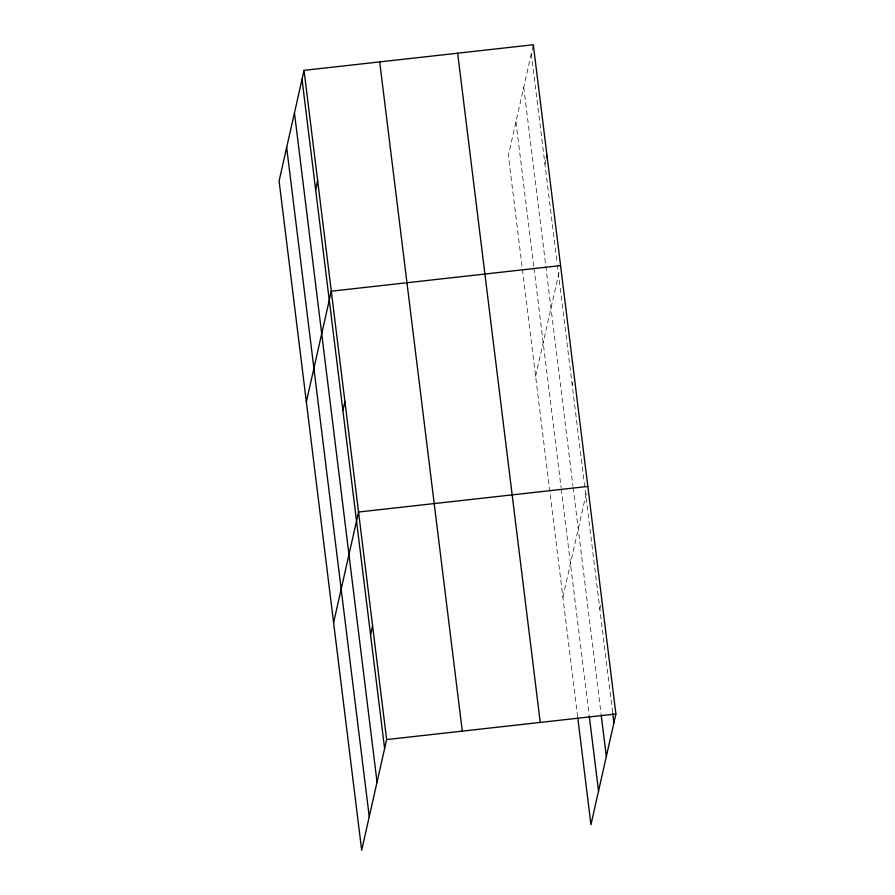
<?xml version="1.0" encoding="UTF-8"?>
<svg xmlns="http://www.w3.org/2000/svg" width="895" height="895" viewBox="0 0 895 895"><rect width="100%" height="100%" fill="white"/><g stroke="black" fill="none" stroke-linecap="round" stroke-linejoin="round"><path stroke-width="0.67" stroke-dasharray="4.47 3.36" d="M533.028 46.025L508.371 155.428L577.611 716.436M544.932 164.121L546.364 157.733M535.624 376.28L559.42 270.704M572.185 384.962L572.755 382.411M562.888 597.122L586.382 492.832M599.851 609.159L600.713 605.322M531.306 53.7L557.193 263.499M557.361 264.886L612.695 713.214M523.732 87.274L572.968 486.175M573.136 487.551L601.015 713.483M515.945 121.865L533.823 266.788M533.991 268.164L561.075 487.63M561.255 489.017L589.111 714.781"/><path stroke-width="1.34" d="M304.043 70.347L279.095 181.025L361.681 850.25L386.629 739.572L304.043 70.347L533.319 44.75L615.905 713.975L590.957 824.653L577.778 717.824M315.644 189.718L317.669 180.768M306.347 401.866L331.295 291.188L560.572 265.591M342.897 410.559L344.922 401.609M333.6 622.719L358.548 512.029L587.825 486.432M370.575 634.745L372.589 625.795M546.364 157.733L546.946 155.171M386.629 739.572L615.905 713.975M612.695 713.214L613.892 722.925M601.183 714.87L606.329 756.499M589.279 716.168L598.531 791.079M457.658 53.197L540.244 722.422M379.704 61.9L462.29 731.125M302.018 79.297L384.604 748.522M294.455 112.871L377.041 782.085M286.657 147.451L369.243 816.676"/></g></svg>
